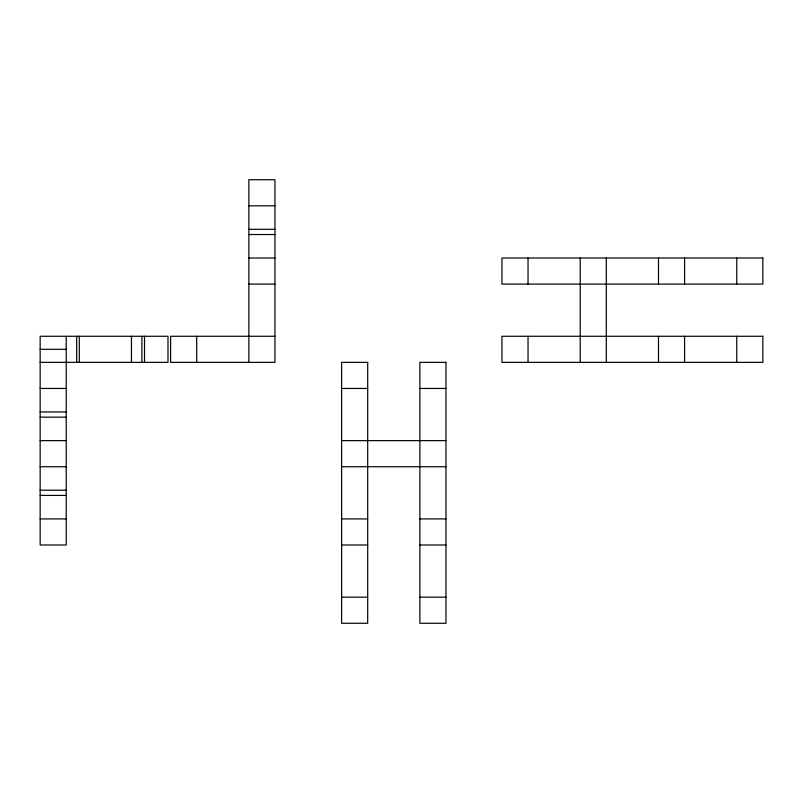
<?xml version="1.0" encoding="UTF-8"?>
<svg xmlns="http://www.w3.org/2000/svg" width="803" height="803" viewBox="0 0 803 803"><rect width="100%" height="100%" fill="white"/><g stroke="black" fill="none" stroke-linecap="round" stroke-linejoin="round"><path stroke-width="1.2" d="M248.87 205.819L274.967 205.819M248.87 229.307L274.967 229.307M248.87 234.526L274.967 234.526M248.87 258.004L274.967 258.004M248.87 284.091L274.967 284.091M274.967 336.276L170.597 336.276L170.597 362.364L274.967 362.364L274.967 179.731L248.87 179.731L248.87 362.364M40.15 349.315L66.237 349.315M40.15 362.364L167.988 362.364L167.988 336.276L40.15 336.276L40.15 544.996L66.237 544.996L66.237 336.276M40.15 388.451L66.237 388.451M341.606 388.451L367.694 388.451M419.879 388.451L445.966 388.451M40.15 411.939L66.237 411.939M40.15 417.159L66.237 417.159M40.15 440.636L66.237 440.636M341.606 440.636L445.966 440.636M40.15 466.724L66.237 466.724M341.606 466.724L445.966 466.724M40.15 490.211L66.237 490.211M40.15 495.421L66.237 495.421M40.15 518.909L66.237 518.909M341.606 518.909L367.694 518.909M419.879 518.909L445.966 518.909M341.606 544.996L367.694 544.996M419.879 544.996L445.966 544.996M341.606 597.181L367.694 597.181M419.879 597.181L445.966 597.181M736.763 258.004L736.763 284.091M736.763 336.276L736.763 362.364M684.578 258.004L684.578 284.091M684.578 336.276L684.578 362.364M658.49 258.004L658.49 284.091M658.49 336.276L658.49 362.364M606.305 258.004L606.305 362.364M580.218 258.004L580.218 362.364M528.033 258.004L528.033 284.091M528.033 336.276L528.033 362.364M196.695 336.276L196.695 362.364M144.51 336.276L144.51 362.364M141.9 336.276L141.9 362.364M131.461 336.276L131.461 362.364M79.286 336.276L79.286 362.364M76.676 336.276L76.676 362.364M762.85 258.004L501.945 258.004L501.945 284.091L762.85 284.091L762.85 258.004M762.85 336.276L501.945 336.276L501.945 362.364L762.85 362.364L762.85 336.276M367.694 362.364L341.606 362.364L341.606 623.269L367.694 623.269L367.694 362.364M445.966 362.364L419.879 362.364L419.879 623.269L445.966 623.269L445.966 362.364"/></g></svg>
